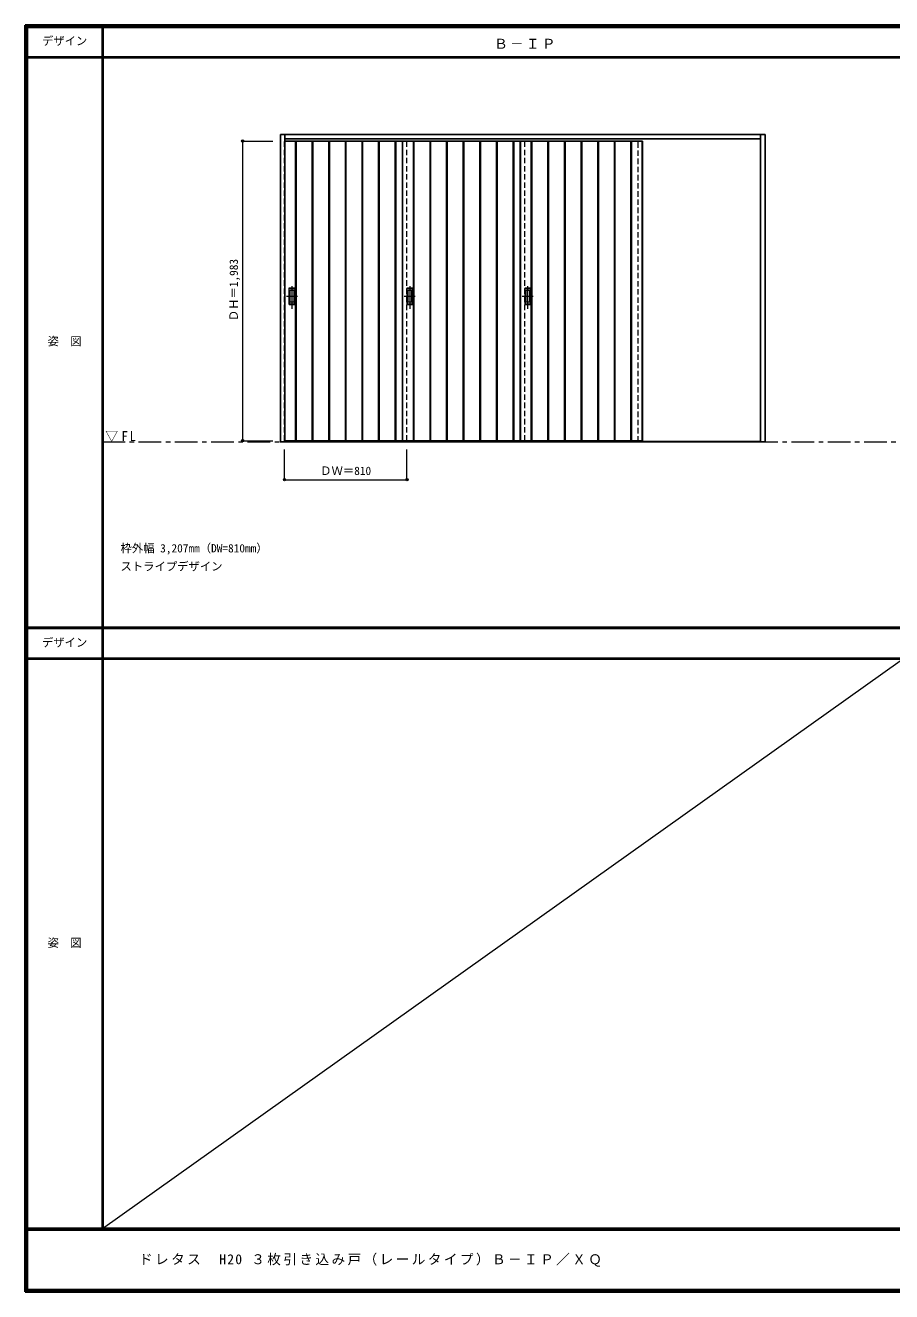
# Model space of a CAD drawing. Units: millimetres, scale not verified. Extents: x -6000 to 5700, y -4307 to 4260.
# Drawn here: x -6000 to -267, y -4205 to 4175 of the extents above; entities that cross this region are included whole.
import ezdxf
from ezdxf.enums import TextEntityAlignment as Align

# ---------------------------------------------------------------- set-up
doc = ezdxf.new("R2010")
doc.units = ezdxf.units.MM
doc.header["$LTSCALE"] = 30
doc.header["$PDMODE"] = 32
doc.header["$PDSIZE"] = 15
doc.linetypes.add('CHAIN1', pattern=[8, 5, -1, 1, -1])
doc.linetypes.add('DASHED1', pattern=[1.8, 1.2, -0.6])
for name, color, linetype, lineweight in [('0-1_通り芯', 7, 'CHAIN1', 18), ('0-2_扉', 3, 'Continuous', 25), ('0-4_枠', 3, 'Continuous', 25), ('0-6_引手', 7, 'Continuous', 18), ('0-B_寸法', 4, 'Continuous', 9), ('F-1_枠', 6, 'Continuous', 40), ('F-A_文字', 7, 'Continuous', 18)]:
    doc.layers.add(name, color=color, linetype=linetype, lineweight=lineweight)
doc.layers.add('0-A_文字', color=7, linetype='Continuous')
doc.styles.add('ＭＳ ゴシック', font='')
doc.styles.get('ＭＳ ゴシック').set_extended_font_data('MS Gothic')

msp = doc.modelspace()

# ---------------------------------------------------------------- linework, layer by layer
at = {"layer": '0-1_通り芯'}
msp.add_line((-5490, 1418), (5690, 1418), dxfattribs=at)
at = {"layer": '0-2_扉', "color": 4, "linetype": 'DASHED1', "lineweight": 9}
for p, q in [((-4285, 1426), (-4285, 3409)), ((-4282, 3409), (-4285, 3409)), ((-3475, 1426), (-3475, 3409)), ((-2695, 1426), (-2695, 3409)), ((-1945, 1421), (-1945, 3423)), ((-1915, 1421), (-1915, 3423)), ((-4282, 1426), (-4285, 1426))]:
    msp.add_line(p, q, dxfattribs=at)
at = {"layer": '0-2_扉'}
for p, q in [((-3475, 3409), (-4282, 3409)), ((-4212, 1426), (-4212, 3409)), ((-4208, 1426), (-4208, 3409)), ((-4102, 1426), (-4102, 3409)), ((-4098, 1426), (-4098, 3409)), ((-3992, 1426), (-3992, 3409)), ((-3988, 1426), (-3988, 3409)), ((-3882, 1426), (-3882, 3409)), ((-3878, 1426), (-3878, 3409)), ((-3772, 1426), (-3772, 3409)), ((-3768, 1426), (-3768, 3409)), ((-3662, 1426), (-3662, 3409)), ((-3658, 1426), (-3658, 3409)), ((-3552, 1426), (-3552, 3409)), ((-3548, 1426), (-3548, 3409)), ((-2695, 3409), (-3505, 3409)), ((-3505, 1426), (-3505, 3409)), ((-3503, 1426), (-3503, 3409)), ((-3503, 1426), (-3503, 3408.5)), ((-3432, 1426), (-3432, 3409)), ((-3428, 1426), (-3428, 3409)), ((-3322, 1426), (-3322, 3409)), ((-3318, 1426), (-3318, 3409)), ((-3212, 1426), (-3212, 3409)), ((-3208, 1426), (-3208, 3409)), ((-3102, 1426), (-3102, 3409)), ((-3098, 1426), (-3098, 3409)), ((-2992, 1426), (-2992, 3409)), ((-2988, 1426), (-2988, 3409)), ((-2882, 1426), (-2882, 3409)), ((-2878, 1426), (-2878, 3409)), ((-2772, 1426), (-2772, 3409)), ((-2768, 1426), (-2768, 3409)), ((-2725, 1426), (-2725, 3409)), ((-2725, 3409), (-1915, 3409)), ((-2723, 1426), (-2723, 3409)), ((-2652, 1426), (-2652, 3409)), ((-2648, 1426), (-2648, 3409)), ((-2542, 1426), (-2542, 3409)), ((-2538, 1426), (-2538, 3409)), ((-2432, 1426), (-2432, 3409)), ((-2428, 1426), (-2428, 3409)), ((-2322, 1426), (-2322, 3409)), ((-2318, 1426), (-2318, 3409)), ((-2212, 1426), (-2212, 3409)), ((-2208, 1426), (-2208, 3409)), ((-2102, 1426), (-2102, 3409)), ((-2098, 1426), (-2098, 3409)), ((-1992, 1426), (-1992, 3409)), ((-1988, 1426), (-1988, 3409)), ((-1917, 1426), (-1917, 3409)), ((-1915, 1426), (-1915, 3409)), ((-3475, 1426), (-4282, 1426)), ((-2695, 1426), (-3505, 1426)), ((-2725, 1426), (-1915, 1426)), ((-3505, 1418), (-3475, 1418)), ((-2725, 1418), (-2695, 1418))]:
    msp.add_line(p, q, dxfattribs=at)
at = {"layer": '0-2_扉', "color": 7, "lineweight": 18}
for p, q in [((-4210, 1426), (-4210, 3409)), ((-4100, 1426), (-4100, 3409)), ((-3990, 1426), (-3990, 3409)), ((-3880, 1426), (-3880, 3409)), ((-3770, 1426), (-3770, 3409)), ((-3660, 1426), (-3660, 3409)), ((-3550, 1426), (-3550, 3409)), ((-3430, 1426), (-3430, 3409)), ((-3320, 1426), (-3320, 3409)), ((-3210, 1426), (-3210, 3409)), ((-3100, 1426), (-3100, 3409)), ((-2990, 1426), (-2990, 3409)), ((-2880, 1426), (-2880, 3409)), ((-2770, 1426), (-2770, 3409)), ((-2650, 1426), (-2650, 3409)), ((-2540, 1426), (-2540, 3409)), ((-2430, 1426), (-2430, 3409)), ((-2320, 1426), (-2320, 3409)), ((-2210, 1426), (-2210, 3409)), ((-2100, 1426), (-2100, 3409)), ((-1990, 1426), (-1990, 3409))]:
    msp.add_line(p, q, dxfattribs=at)
at = {"layer": '0-4_枠'}
for p, q in [((-4312, 3453), (-1105, 3453)), ((-4282, 1418), (-4282, 3453)), ((-1135, 1418), (-1135, 3453)), ((-1105, 1418), (-1105, 3453)), ((-4282, 3423), (-1135, 3423)), ((-1135, 1421), (-4282, 1421)), ((-1135, 1418), (-4282, 1418)), ((-1105, 1418), (-1135, 1418))]:
    msp.add_line(p, q, dxfattribs=at)
msp.add_lwpolyline([(-4282, 1418), (-4312, 1418), (-4312, 3453)], dxfattribs=at)
at = {"layer": '0-6_引手'}
for p, q in [((-4253, 2438.5), (-4215, 2438.5)), ((-4253, 2328.5), (-4253, 2438.5)), ((-4215, 2328.5), (-4215, 2438.5)), ((-3473, 2438.5), (-3435, 2438.5)), ((-3473, 2328.5), (-3473, 2438.5)), ((-3435, 2328.5), (-3435, 2438.5)), ((-2693, 2438.5), (-2655, 2438.5)), ((-2693, 2328.5), (-2693, 2438.5)), ((-2655, 2328.5), (-2655, 2438.5)), ((-4246.5, 2422.5), (-4221.5, 2422.5)), ((-4246.5, 2344.5), (-4246.5, 2422.5)), ((-4221.5, 2344.5), (-4221.5, 2422.5)), ((-3466.5, 2422.5), (-3441.5, 2422.5)), ((-3466.5, 2344.5), (-3466.5, 2422.5)), ((-3441.5, 2344.5), (-3441.5, 2422.5)), ((-2686.5, 2422.5), (-2661.5, 2422.5)), ((-2686.5, 2344.5), (-2686.5, 2422.5)), ((-2661.5, 2344.5), (-2661.5, 2422.5)), ((-4253, 2328.5), (-4215, 2328.5)), ((-4246.5, 2344.5), (-4221.5, 2344.5)), ((-3473, 2328.5), (-3435, 2328.5)), ((-3466.5, 2344.5), (-3441.5, 2344.5)), ((-2693, 2328.5), (-2655, 2328.5)), ((-2686.5, 2344.5), (-2661.5, 2344.5))]:
    msp.add_line(p, q, dxfattribs=at)
at = {"layer": '0-6_引手', "linetype": 'CHAIN1'}
for p, q in [((-4234, 2298.27), (-4234, 2469.12)), ((-3454, 2298.27), (-3454, 2469.12)), ((-2674, 2298.27), (-2674, 2469.12)), ((-4272.07, 2383.5), (-4199.56, 2383.5)), ((-3492.07, 2383.5), (-3419.56, 2383.5)), ((-2712.07, 2383.5), (-2639.56, 2383.5))]:
    msp.add_line(p, q, dxfattribs=at)
at = {"layer": '0-6_引手', "linetype": 'DASHED1'}
for p, q in [((-4218, 2332.5), (-4218, 2434.5)), ((-3438, 2332.5), (-3438, 2434.5)), ((-2658, 2332.5), (-2658, 2434.5)), ((-4250, 2332.5), (-4218, 2332.5)), ((-3470, 2332.5), (-3438, 2332.5)), ((-2690, 2332.5), (-2658, 2332.5))]:
    msp.add_line(p, q, dxfattribs=at)
for points in [[(-4250, 2332.5), (-4250, 2434.5), (-4218, 2434.5)], [(-3470, 2332.5), (-3470, 2434.5), (-3438, 2434.5)], [(-2690, 2332.5), (-2690, 2434.5), (-2658, 2434.5)]]:
    msp.add_lwpolyline(points, dxfattribs=at)
at = {"layer": '0-B_寸法'}
for p, q in [((-4562, 3409), (-4362, 3409)), ((-4562, 3409), (-4562, 1426)), ((-4562, 1426), (-4362, 1426)), ((-4285, 1168), (-4285, 1368)), ((-3475, 1168), (-3475, 1368)), ((-4285, 1168), (-3475, 1168))]:
    msp.add_line(p, q, dxfattribs=at)
at = {"layer": '0-B_寸法', "color": 7}
for p in [(-4562, 3409), (-4562, 1426), (-4285, 1168), (-3475, 1168)]:
    msp.add_point(p, dxfattribs=at)
at = {"layer": 'F-1_枠'}
for p, q in [((-6000, 4175), (5700, 4175)), ((-6000, 4175), (-6000, -4205)), ((-6000, 4170), (5700, 4170)), ((-6000, 4165), (5700, 4165)), ((-5995, 4175), (-5995, -4205)), ((-5990, 4175), (-5990, -4205)), ((-5490, 4175), (-5490, -3790)), ((-6000, 3965), (5700, 3965)), ((-6000, 190.5), (5700, 190.5)), ((-6000, 187.5), (5700, 187.5)), ((-6000, -15.5), (5700, -15.5)), ((5700, -3790), (-6000, -3790)), ((5700, -3795), (-6000, -3795)), ((5700, -4195), (-6000, -4195)), ((5700, -4200), (-6000, -4200)), ((5700, -4205), (-6000, -4205))]:
    msp.add_line(p, q, dxfattribs=at)
at = {"layer": 'F-A_文字'}
msp.add_line((100, 190.5), (-5490, -3790), dxfattribs=at)

# ---------------------------------------------------------------- texts
at = {"layer": '0-A_文字', "style": 'ＭＳ ゴシック'}
for s, p in [('枠外幅 3,207mm（DW=810mm）', (-5370, 670.5)), ('ストライプデザイン', (-5370, 550.5))]:
    msp.add_text(s, height=54.99, dxfattribs=at).set_placement(p, align=Align.BOTTOM_LEFT)
at = {"layer": '0-A_文字', "char_height": 65.98, "attachment_point": 7, "style": 'ＭＳ ゴシック'}
for s, insert in [('\\T1.17;Ｂ－ＩＰ', (-2897.5, 4020)), ('\\T1.26;\\W0.95;▽FL', (-5471.25, 1418))]:
    msp.add_mtext(s, dxfattribs=dict(at, insert=insert))
at = {"layer": '0-B_寸法', "color": 7, "style": 'ＭＳ ゴシック'}
msp.add_text('ＤＨ＝1,983', height=54.99, rotation=90, dxfattribs=at).set_placement((-4577, 2217.25), align=Align.BOTTOM_LEFT)
msp.add_text('ＤＷ＝810', height=54.99, dxfattribs=at).set_placement((-4048.75, 1183), align=Align.BOTTOM_LEFT)
at = {"layer": 'F-A_文字', "style": 'ＭＳ ゴシック'}
for s, p in [('デザイン', (-5890, 4027.5)), ('姿\u3000図', (-5852.5, 2040.25)), ('デザイン', (-5890, 47)), ('姿\u3000図', (-5852.5, -1940.25))]:
    msp.add_text(s, height=54.99, dxfattribs=at).set_placement(p, align=Align.BOTTOM_LEFT)
at = {"layer": 'F-A_文字', "insert": (-5247.55, -4040), "char_height": 65.98, "attachment_point": 7, "style": 'ＭＳ ゴシック'}
msp.add_mtext('\\T1.18;ドレタス\u3000H20\\~３枚引き込み戸（レールタイプ）Ｂ－ＩＰ／ＸＱ', dxfattribs=at)

doc.saveas('drawing.dxf')
